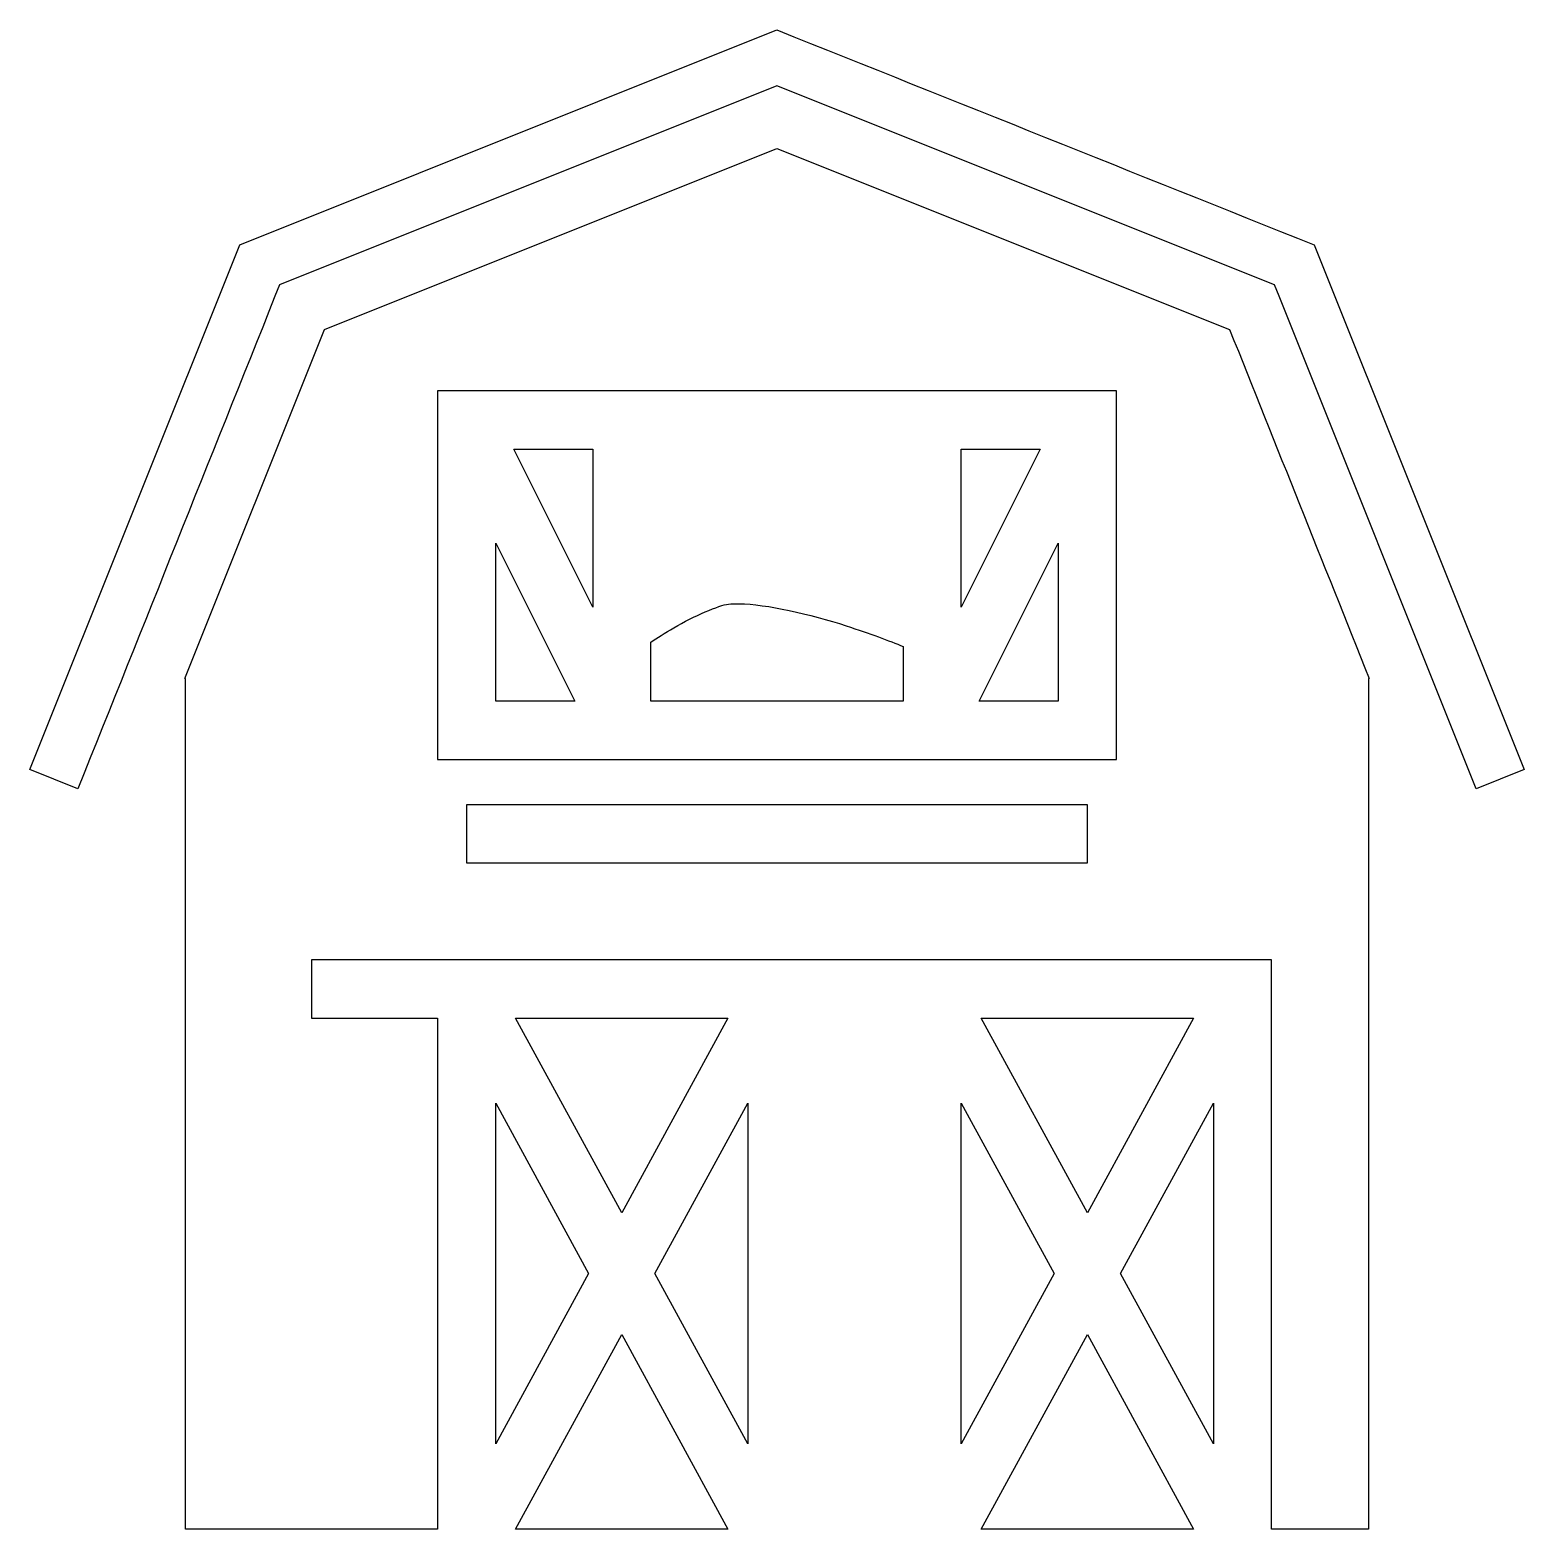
# Model space of a CAD drawing. Header units: centimetres. Extents: x -9.7 to 9.7, y -9.7 to 9.8.
import ezdxf

# ---------------------------------------------------------------- set-up
doc = ezdxf.new("R2010")
doc.units = ezdxf.units.CM
doc.header["$MEASUREMENT"] = 0
doc.layers.add('Layer 1', color=7, linetype='Continuous')

msp = doc.modelspace()

# ---------------------------------------------------------------- linework, layer by layer
at = {"layer": 'Layer 1'}
for points, knots in [([(0, 9.80911), (0, 9.80911), (-7.00646, 7.00642), (-7.00646, 7.00642), (-7.00646, 7.00642), (-7.00646, 7.00642), (-9.74316, 0.1645), (-9.74316, 0.1645), (-9.74316, 0.1645), (-9.74316, 0.1645), (-9.11697, -0.0861), (-9.11697, -0.0861), (-9.11697, -0.0861), (-8.26045, 2.0546), (-7.40411, 4.19542), (-6.54768, 6.33625), (-6.54768, 6.33625), (-6.54768, 6.33625), (-6.4873, 6.48721), (-6.4873, 6.48721), (-6.4873, 6.48721), (-6.4873, 6.48721), (0, 9.08231), (0, 9.08231), (0, 9.08231), (0, 9.08231), (6.48729, 6.48729), (6.48729, 6.48729), (6.48729, 6.48729), (6.48729, 6.48729), (6.54759, 6.33633), (6.54759, 6.33633), (6.54759, 6.33633), (6.54759, 6.33633), (9.11688, -0.08606), (9.11688, -0.08606), (9.11688, -0.08606), (9.11688, -0.08606), (9.7432, 0.1645), (9.7432, 0.1645), (9.7432, 0.1645), (9.7432, 0.1645), (7.0065, 7.00642), (7.0065, 7.00642), (7.0065, 7.00642), (4.67095, 7.94065), (2.33552, 8.87492), (0, 9.80911)], [0, 0, 0, 0, 0.07692308, 0.07692308, 0.07692308, 0.07692308, 0.15384615, 0.15384615, 0.15384615, 0.15384615, 0.23076923, 0.23076923, 0.23076923, 0.23076923, 0.30769231, 0.30769231, 0.30769231, 0.30769231, 0.38461538, 0.38461538, 0.38461538, 0.38461538, 0.46153846, 0.46153846, 0.46153846, 0.46153846, 0.53846154, 0.53846154, 0.53846154, 0.53846154, 0.61538462, 0.61538462, 0.61538462, 0.61538462, 0.69230769, 0.69230769, 0.69230769, 0.69230769, 0.76923077, 0.76923077, 0.76923077, 0.76923077, 0.84615385, 0.84615385, 0.84615385, 0.84615385, 1, 1, 1, 1]), ([(0, 8.26475), (0, 8.26475), (-5.90335, 5.90343), (-5.90335, 5.90343), (-5.90335, 5.90343), (-5.90335, 5.90343), (-7.72517, 1.34938), (-7.72517, 1.34938), (-7.72517, 1.34938), (-7.72517, 1.34938), (-7.71674, 1.34938), (-7.71674, 1.34938), (-7.71674, 1.34938), (-7.71674, 1.34938), (-7.71674, -9.7408), (-7.71674, -9.7408), (-7.71674, -9.7408), (-7.71674, -9.7408), (-4.42764, -9.7408), (-4.42764, -9.7408), (-4.42764, -9.7408), (-4.42764, -9.7408), (-4.42764, -3.07826), (-4.42764, -3.07826), (-4.42764, -3.07826), (-4.42764, -3.07826), (-6.07219, -3.07826), (-6.07219, -3.07826), (-6.07219, -3.07826), (-6.07219, -3.07826), (-6.07219, -2.31924), (-6.07219, -2.31924), (-6.07219, -2.31924), (-6.07219, -2.31924), (6.4517, -2.31924), (6.4517, -2.31924), (6.4517, -2.31924), (6.4517, -2.31924), (6.4517, -9.7408), (6.4517, -9.7408), (6.4517, -9.7408), (6.4517, -9.7408), (7.71674, -9.7408), (7.71674, -9.7408), (7.71674, -9.7408), (7.71674, -9.7408), (7.71674, 1.34938), (7.71674, 1.34938), (7.71674, 1.34938), (7.71674, 1.34938), (7.72517, 1.34938), (7.72517, 1.34938), (7.72517, 1.34938), (7.11787, 2.86743), (6.51065, 4.38547), (5.90335, 5.90344), (5.90335, 5.90344), (5.90335, 5.90344), (0, 8.26475), (0, 8.26475)], [0, 0, 0, 0, 0.0625, 0.0625, 0.0625, 0.0625, 0.125, 0.125, 0.125, 0.125, 0.1875, 0.1875, 0.1875, 0.1875, 0.25, 0.25, 0.25, 0.25, 0.3125, 0.3125, 0.3125, 0.3125, 0.375, 0.375, 0.375, 0.375, 0.4375, 0.4375, 0.4375, 0.4375, 0.5, 0.5, 0.5, 0.5, 0.5625, 0.5625, 0.5625, 0.5625, 0.625, 0.625, 0.625, 0.625, 0.6875, 0.6875, 0.6875, 0.6875, 0.75, 0.75, 0.75, 0.75, 0.8125, 0.8125, 0.8125, 0.8125, 0.875, 0.875, 0.875, 0.875, 1, 1, 1, 1]), ([(-4.42764, 5.10232), (-4.42764, 5.10232), (4.42764, 5.10232), (4.42764, 5.10232), (4.42764, 5.10232), (4.42764, 5.10232), (4.42764, 0.29517), (4.42764, 0.29517), (4.42764, 0.29517), (4.42764, 0.29517), (-4.42764, 0.29518), (-4.42764, 0.29518), (-4.42764, 0.29518), (-4.42764, 0.29518), (-4.42764, 5.10232), (-4.42764, 5.10232)], [0, 0, 0, 0, 0.2, 0.2, 0.2, 0.2, 0.4, 0.4, 0.4, 0.4, 0.6, 0.6, 0.6, 0.6, 1, 1, 1, 1]), ([(-3.43403, 4.3433), (-3.43403, 4.3433), (-2.40357, 2.28243), (-2.40357, 2.28243), (-2.40357, 2.28243), (-2.40357, 2.28243), (-2.40357, 4.3433), (-2.40357, 4.3433), (-2.40357, 4.3433), (-2.40357, 4.3433), (-3.43408, 4.3433), (-3.43408, 4.3433), (-3.43408, 4.3433), (-3.43408, 4.3433), (-3.43403, 4.3433), (-3.43403, 4.3433)], [0, 0, 0, 0, 0.2, 0.2, 0.2, 0.2, 0.4, 0.4, 0.4, 0.4, 0.6, 0.6, 0.6, 0.6, 1, 1, 1, 1]), ([(2.40357, 4.3433), (2.40357, 4.3433), (2.40357, 2.28242), (2.40357, 2.28242), (2.40357, 2.28242), (2.40357, 2.28242), (3.43408, 4.3433), (3.43408, 4.3433), (3.43408, 4.3433), (3.43408, 4.3433), (2.40357, 4.3433), (2.40357, 4.3433)], [0, 0, 0, 0, 0.25, 0.25, 0.25, 0.25, 0.5, 0.5, 0.5, 0.5, 1, 1, 1, 1]), ([(-3.66861, 3.11507), (-3.66861, 3.11507), (-3.66861, 1.0542), (-3.66861, 1.0542), (-3.66861, 1.0542), (-3.66861, 1.0542), (-2.63811, 1.0542), (-2.63811, 1.0542), (-2.63811, 1.0542), (-2.63811, 1.0542), (-3.66861, 3.11507), (-3.66861, 3.11507)], [0, 0, 0, 0, 0.25, 0.25, 0.25, 0.25, 0.5, 0.5, 0.5, 0.5, 1, 1, 1, 1]), ([(3.66861, 3.11507), (3.66861, 3.11507), (2.63811, 1.0542), (2.63811, 1.0542), (2.63811, 1.0542), (2.63811, 1.0542), (3.66861, 1.0542), (3.66861, 1.0542), (3.66861, 1.0542), (3.66861, 1.0542), (3.66861, 3.11508), (3.66861, 3.11508), (3.66861, 3.11508), (3.66861, 3.11508), (3.66861, 3.11507), (3.66861, 3.11507)], [0, 0, 0, 0, 0.2, 0.2, 0.2, 0.2, 0.4, 0.4, 0.4, 0.4, 0.6, 0.6, 0.6, 0.6, 1, 1, 1, 1]), ([(-0.49463, 2.32696), (-0.54553, 2.3278), (-0.59204, 2.32612), (-0.63328, 2.32156), (-0.63328, 2.32156), (-0.75232, 2.30849), (-1.08701, 2.1652), (-1.34423, 2.01373), (-1.34423, 2.01373), (-1.46213, 1.94436), (-1.56477, 1.87795), (-1.64455, 1.82465), (-1.64455, 1.82465), (-1.64455, 1.82465), (-1.64455, 1.0542), (-1.64455, 1.0542), (-1.64455, 1.0542), (-1.64455, 1.0542), (1.64455, 1.0542), (1.64455, 1.0542), (1.64455, 1.0542), (1.64455, 1.0542), (1.64455, 1.76979), (1.64455, 1.76979), (1.64455, 1.76979), (1.46774, 1.84042), (1.20879, 1.93931), (0.90332, 2.03832), (0.90332, 2.03832), (0.43079, 2.19139), (-0.13865, 2.32127), (-0.49463, 2.327), (-0.49463, 2.327), (-0.49463, 2.327), (-0.49463, 2.32696), (-0.49463, 2.32696)], [0, 0, 0, 0, 0.1, 0.1, 0.1, 0.1, 0.2, 0.2, 0.2, 0.2, 0.3, 0.3, 0.3, 0.3, 0.4, 0.4, 0.4, 0.4, 0.5, 0.5, 0.5, 0.5, 0.6, 0.6, 0.6, 0.6, 0.7, 0.7, 0.7, 0.7, 0.8, 0.8, 0.8, 0.8, 1, 1, 1, 1]), ([(-4.04813, -0.29518), (-4.04813, -0.29518), (4.04813, -0.29518), (4.04813, -0.29518), (4.04813, -0.29518), (4.04813, -0.29518), (4.04813, -1.0542), (4.04813, -1.0542), (4.04813, -1.0542), (4.04813, -1.0542), (-4.04813, -1.0542), (-4.04813, -1.0542), (-4.04813, -1.0542), (-4.04813, -1.0542), (-4.04813, -0.29518), (-4.04813, -0.29518)], [0, 0, 0, 0, 0.2, 0.2, 0.2, 0.2, 0.4, 0.4, 0.4, 0.4, 0.6, 0.6, 0.6, 0.6, 1, 1, 1, 1]), ([(-3.40886, -3.07826), (-3.40886, -3.07826), (-2.02406, -5.61698), (-2.02406, -5.61698), (-2.02406, -5.61698), (-2.02406, -5.61698), (-0.63927, -3.07826), (-0.63927, -3.07826), (-0.63927, -3.07826), (-0.63927, -3.07826), (-3.40886, -3.07826), (-3.40886, -3.07826)], [0, 0, 0, 0, 0.25, 0.25, 0.25, 0.25, 0.5, 0.5, 0.5, 0.5, 1, 1, 1, 1]), ([(2.66333, -3.07826), (2.66333, -3.07826), (4.04813, -5.61698), (4.04813, -5.61698), (4.04813, -5.61698), (4.04813, -5.61698), (5.43292, -3.07826), (5.43292, -3.07826), (5.43292, -3.07826), (5.43292, -3.07826), (2.66333, -3.07826), (2.66333, -3.07826)], [0, 0, 0, 0, 0.25, 0.25, 0.25, 0.25, 0.5, 0.5, 0.5, 0.5, 1, 1, 1, 1]), ([(-3.66861, -4.18707), (-3.66861, -4.18707), (-3.66861, -8.632), (-3.66861, -8.632), (-3.66861, -8.632), (-3.66861, -8.632), (-2.45637, -6.40953), (-2.45637, -6.40953), (-2.45637, -6.40953), (-2.45637, -6.40953), (-3.66861, -4.18707), (-3.66861, -4.18707)], [0, 0, 0, 0, 0.25, 0.25, 0.25, 0.25, 0.5, 0.5, 0.5, 0.5, 1, 1, 1, 1]), ([(-0.37951, -4.18707), (-0.37951, -4.18707), (-1.59176, -6.40953), (-1.59176, -6.40953), (-1.59176, -6.40953), (-1.59176, -6.40953), (-0.37951, -8.63199), (-0.37951, -8.63199), (-0.37951, -8.63199), (-0.37951, -8.63199), (-0.37951, -4.18706), (-0.37951, -4.18706), (-0.37951, -4.18706), (-0.37951, -4.18706), (-0.37951, -4.18707), (-0.37951, -4.18707)], [0, 0, 0, 0, 0.2, 0.2, 0.2, 0.2, 0.4, 0.4, 0.4, 0.4, 0.6, 0.6, 0.6, 0.6, 1, 1, 1, 1]), ([(2.40357, -4.18707), (2.40357, -4.18707), (2.40357, -8.632), (2.40357, -8.632), (2.40357, -8.632), (2.40357, -8.632), (3.61582, -6.40953), (3.61582, -6.40953), (3.61582, -6.40953), (3.61582, -6.40953), (2.40357, -4.18707), (2.40357, -4.18707)], [0, 0, 0, 0, 0.25, 0.25, 0.25, 0.25, 0.5, 0.5, 0.5, 0.5, 1, 1, 1, 1]), ([(5.69268, -4.18707), (5.69268, -4.18707), (4.48043, -6.40953), (4.48043, -6.40953), (4.48043, -6.40953), (4.48043, -6.40953), (5.69268, -8.63199), (5.69268, -8.63199), (5.69268, -8.63199), (5.69268, -8.63199), (5.69268, -4.18706), (5.69268, -4.18706), (5.69268, -4.18706), (5.69268, -4.18706), (5.69268, -4.18707), (5.69268, -4.18707)], [0, 0, 0, 0, 0.2, 0.2, 0.2, 0.2, 0.4, 0.4, 0.4, 0.4, 0.6, 0.6, 0.6, 0.6, 1, 1, 1, 1]), ([(-2.02406, -7.20208), (-2.02406, -7.20208), (-3.40886, -9.7408), (-3.40886, -9.7408), (-3.40886, -9.7408), (-3.40886, -9.7408), (-0.63927, -9.7408), (-0.63927, -9.7408), (-0.63927, -9.7408), (-0.63927, -9.7408), (-2.02406, -7.20208), (-2.02406, -7.20208)], [0, 0, 0, 0, 0.25, 0.25, 0.25, 0.25, 0.5, 0.5, 0.5, 0.5, 1, 1, 1, 1]), ([(4.04813, -7.20208), (4.04813, -7.20208), (2.66333, -9.7408), (2.66333, -9.7408), (2.66333, -9.7408), (2.66333, -9.7408), (5.43292, -9.7408), (5.43292, -9.7408), (5.43292, -9.7408), (5.43292, -9.7408), (4.04813, -7.20208), (4.04813, -7.20208)], [0, 0, 0, 0, 0.25, 0.25, 0.25, 0.25, 0.5, 0.5, 0.5, 0.5, 1, 1, 1, 1])]:
    msp.add_open_spline(points, degree=3, knots=knots, dxfattribs=at)

doc.saveas('drawing.dxf')
